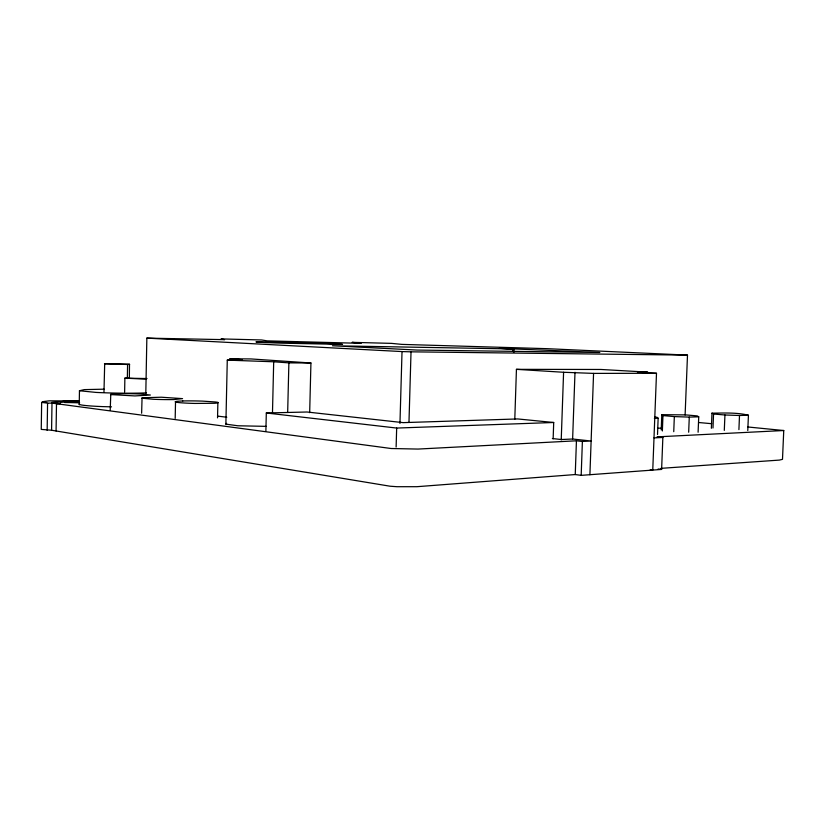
<?xml version="1.0" encoding="UTF-8"?>
<svg xmlns="http://www.w3.org/2000/svg" width="825" height="825" viewBox="0 0 825 825"><rect width="100%" height="100%" fill="white"/><g stroke="black" fill="none" stroke-linecap="round" stroke-linejoin="round"><path stroke-width="1.24" d="M79.097 400.971L49.17 400.837L42.797 401.651L45.973 402.332L41.652 402.383L41.25 429.402L51.583 430.238L390.07 486.214L397.021 486.709L416.903 486.698L575.242 474.55L581.182 475.355L661.609 469.425L662.857 437.456L657.051 436.858L783.75 430.526L782.492 459.339L779.377 460.092L660.918 468.353M47.159 430.351L47.572 403.167L41.652 402.383M51.583 430.238L51.996 403.095L47.572 403.167M56.069 430.99L56.492 403.714L51.996 403.095M79.231 404.827L79.458 390.751L84.274 389.617L104.105 389.173M103.971 391.988L104.692 363.639L129.494 364.207L129.35 378.407M110.21 410.004L110.777 394.195L123.193 393.638A19.996 1.083 1 0 1 142.807 394.164L150.367 395.031L134.898 395.928L110.478 394.567M124.627 392.081L124.874 378.159L147.015 378.551M127.339 378.582L127.597 364.485L129.608 364.372M141.632 413.232L142.065 397.784L161.298 397.217L182.562 398.63L173.817 399.568A20.45 1.155 1.1 0 1 153.11 399.259L141.921 398.186M145.778 394.814L146.85 338.126L224.575 339.642L221.048 338.91L261.638 339.972L267.248 340.869L361.154 343.334L352.131 342.344L391.576 343.375L401.816 344.386L547.078 348.676L687.493 355.121L685.111 415.006M175.189 418.409L175.529 401.569M217.542 417.863L217.872 402.445M266.248 426.36L237.837 425.772L225.875 424.143L227.277 360.133L242.375 359.7L229.732 358.772L251.027 358.937L310.932 363L309.674 412.665M265.887 430.856L266.31 412.985L307.003 412.005L403.157 422.637L517.708 418.945L553.709 422.493L553.142 438.828M272.467 413.253L273.694 361.783L227.277 360.133M287.667 412.49L288.884 362.876L273.694 361.783M396.124 447.047L396.67 428.062L266.31 412.985M399.96 423.452L402.022 351.574L146.85 338.126M408.973 422.379L411.025 351.832L687.493 355.121M512.676 351.512L512.768 348.944L499.331 348.315L599.816 352.492L417.223 350.068L332.454 345.757L512.768 348.944M513.841 352.368L513.975 348.542M514.79 419.275L516.44 369.342L600.951 369.466L647.769 372.137L637.467 372.168L656.494 373.282L652.761 470.075L650.244 469.755M561.227 439.869L563.588 372.271L593.567 373.395L656.494 373.282M572.632 438.921L574.994 372.271M575.242 474.55L576.438 440.798L582.388 441.457L591.123 441.024L572.632 439.013L561.237 439.529L552.358 438.539M581.182 475.355L582.388 441.457M589.906 474.715L593.567 373.395M657.515 434.517L658.144 418.223L657.051 417.275L654.545 417.037M661.217 429.907L661.805 414.676L685.812 414.903L697.208 415.903L698.734 416.811L698.105 432.238M662.362 430.97L662.96 415.573L661.805 414.676M673.747 431.671L674.334 416.594L662.96 415.573M688.669 432.207L689.277 417.11L698.734 416.811M711.367 428.278L711.975 413.16C724.072 413.067 736.715 412.356 748.43 415.222L747.78 430.537M712.986 428.01L713.553 414.016L711.975 413.16M724.298 430.382L724.938 414.985L713.553 414.016M738.911 429.619L739.499 415.491L748.43 415.222M225.875 424.143L226.586 423.328M79.365 402.27L64.463 402.445L79.654 402.827M79.313 401.321L67.939 401.146L51.635 402.373L60.215 403.518L56.492 403.714L391.132 448.511L418.007 449.068L576.438 440.798M67.939 401.146L60.05 401.734L65.794 402.043M654.008 437.889L662.857 437.456M657.7 428.257L661.547 428.093M396.67 428.062L553.709 422.493M654.369 418.337L658.144 418.223M127.597 364.485L104.455 363.804M288.884 362.876L310.932 363M111.519 406.838L102.981 406.622A36.97 2.258 0.9 0 1 81.128 404.92L79.231 404.415M402.022 351.574L411.025 351.832M724.938 414.985L739.499 415.491M674.334 416.594L689.277 417.11M124.874 378.159L146.479 379.191M516.44 369.342L563.588 372.271M698.868 422.534L711.686 423.699M747.594 426.958L783.75 430.526M658.133 468.992L661.609 469.425M217.893 416.14L226.782 417.233M79.458 390.751L96.03 392.411A37.414 1.939 1 0 0 140.941 393.061A37.022 1.918 1 0 0 146.458 392.844M256.616 341.777L255.936 341.901L258.524 342.169A36.403 0.588 1.6 0 0 282.16 343.169L342.54 344.407L321.874 343.076L256.616 341.777M182.81 400.971L178.097 401.208A21.419 1.258 1.1 0 0 175.519 402.012A21.337 1.258 1.1 0 0 194.896 403.435L214.448 403.27A21.058 1.238 1.1 0 0 215.438 401.981L202.507 401.115A21.77 1.279 1.1 0 0 182.799 400.971"/></g></svg>
